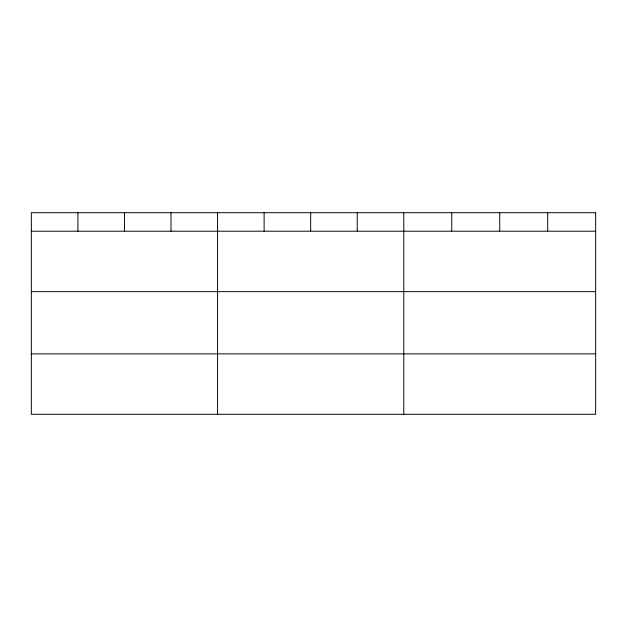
<?xml version="1.0" encoding="UTF-8"?>
<svg xmlns="http://www.w3.org/2000/svg" width="627" height="627" viewBox="0 0 627 627"><rect width="100%" height="100%" fill="white"/><g stroke="black" fill="none" stroke-linecap="round" stroke-linejoin="round"><path stroke-width="0.94" d="M31.35 231.214L595.65 231.214M31.35 291.633L595.65 291.633M31.35 353.871L595.65 353.871M547.684 212.71L547.684 231.214M499.719 212.71L499.719 231.214M451.753 212.71L451.753 231.214M403.788 212.71L403.788 414.29M357.233 212.71L357.233 231.214M310.678 212.71L310.678 231.214M264.124 212.71L264.124 231.214M217.569 212.71L217.569 414.29M171.014 212.71L171.014 231.214M124.46 212.71L124.46 231.214M77.905 212.71L77.905 231.214M595.65 212.71L31.35 212.71L31.35 414.29L595.65 414.29L595.65 212.71"/></g></svg>
